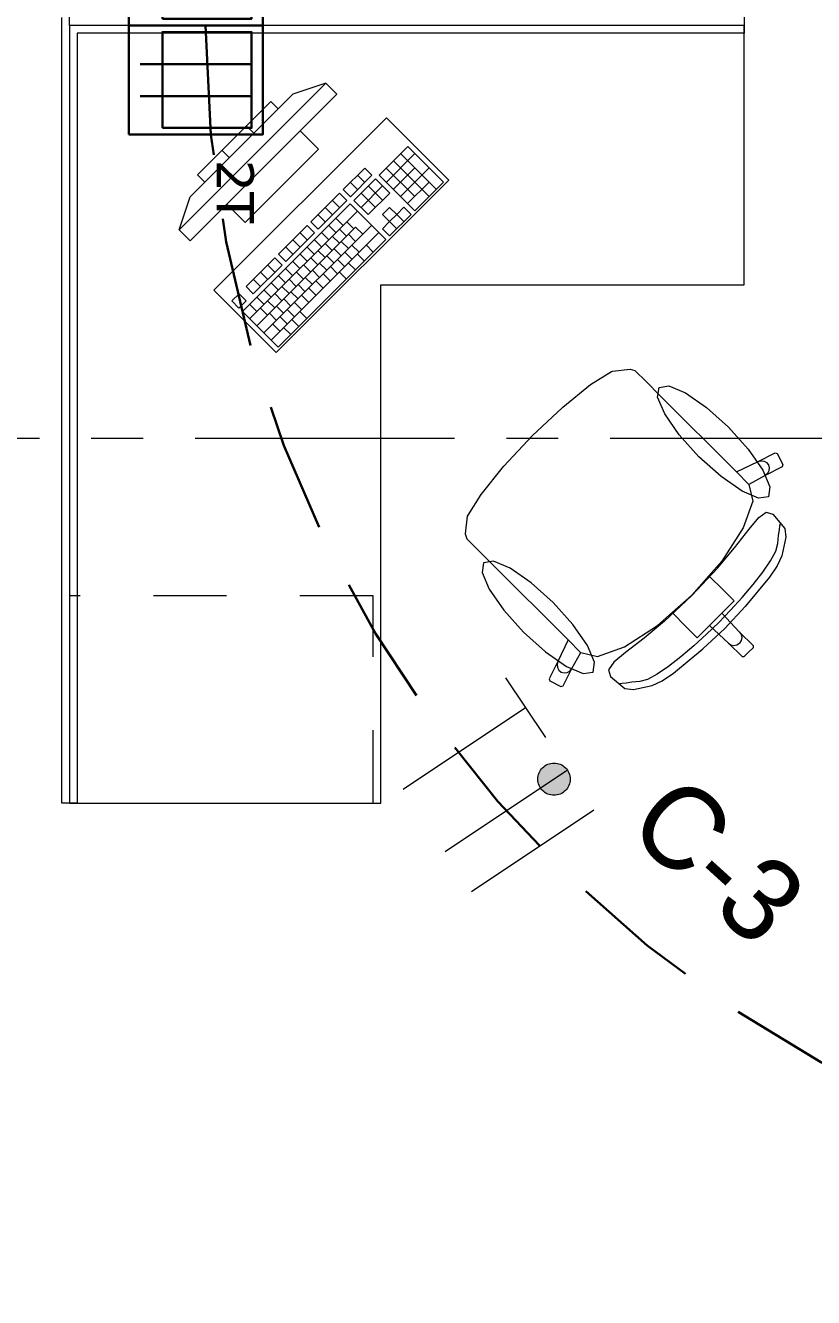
# Model space of a CAD drawing. Header units: inches. Extents: x -19 to 5698, y -728 to 92.
# Drawn here: x 21.14 to 22.658, y 32.75 to 35.203 of the extents above; entities that cross this region are included whole.
import ezdxf

# ---------------------------------------------------------------- set-up
doc = ezdxf.new("R2010")
doc.units = ezdxf.units.IN
doc.header["$MEASUREMENT"] = 0
for name, pattern in [('CONTINUA', [0]), ('HIDDEN', [0.375, 0.25, -0.125]), ('Punto & Raya', [0.65, 0.5, -0.075, 0, -0.075]), ('Rayas', [0.282222, 0.141111, -0.141111]), ('RAYITAS', [0.375, 0.25, -0.125])]:
    doc.linetypes.add(name, pattern=pattern)
doc.layers.get('0').update_dxf_attribs({"color": 61})
for name, color, linetype, lineweight in [('00 conduct tomacorr', 120, 'HIDDEN', 30), ('00 IE CKTO ILUMINACION', 3, 'Continuous', 50), ('T-TECHO-E', 150, 'Continuous', 20), ('TOMACORRIENTE', 22, 'RAYITAS', 9)]:
    doc.layers.add(name, color=color, linetype=linetype, lineweight=lineweight)
doc.layers.add('Interior - Mobiliario', color=7, linetype='Continuous')
doc.layers.add('Marcador - Secciones', color=7, linetype='Continuous')

# ---------------------------------------------------------------- blocks, each defined once
blk = doc.blocks.new('CAJA POP UP 6 MODULOS')
at = {"layer": '00 conduct tomacorr', "linetype": 'Continuous'}
for p, q in [((-0.095, -0.165), (-0.095, -0.0151)), ((-0.052, -0.165), (-0.052, -0.0151)), ((0.052, -0.165), (0.052, -0.0151)), ((0.095, -0.165), (0.095, -0.0151)), ((0, -0.165), (0, -0.18))]:
    blk.add_line(p, q, dxfattribs=at)
for points in [[(-0.147, 0), (0.147, 0), (0.147, -0.18), (-0.147, -0.18)], [(0, 0), (0.147, 0), (0.147, -0.18), (0, -0.18)]]:
    blk.add_lwpolyline(points, close=True, dxfattribs=at)
for points in [[(-0.138, -0.045), (-0.009, -0.045), (-0.009, -0.165), (-0.138, -0.165), (-0.138, -0.045)], [(0.009, -0.045), (0.138, -0.045), (0.138, -0.165), (0.009, -0.165), (0.009, -0.045)]]:
    blk.add_lwpolyline(points, dxfattribs=at)
at = {"color": 1, "insert": (-0.1807, -0.168), "char_height": 0.05, "attachment_point": 1, "rotation": 180}
blk.add_mtext_dynamic_manual_height_columns('{\\fVerdana|b0|i0|c0|p34;2T}', width=0.000481, gutter_width=0.1561, heights=[0], dxfattribs=at)
blk = doc.blocks.new('a')
at = {"layer": 'TOMACORRIENTE', "ltscale": 0.05}
h = blk.add_hatch(color=4, dxfattribs=at)
edge = h.paths.add_edge_path()
edge.add_arc((0, 0.0752), 0.0211, 0, 360)
at = {"layer": 'TOMACORRIENTE', "color": 4}
for p, q in [((-0.1455, 0.0963), (-0.0515, 0.0963)), ((-0.0985, 0.0963), (-0.0985, -0.0966)), ((0, 0.0963), (0, -0.0963)), ((0.0623, -0.0963), (0.0623, 0.0963))]:
    blk.add_line(p, q, dxfattribs=at)
blk.add_circle((0, 0.0752), 0.0211, dxfattribs=at)
blk = doc.blocks.new('CABLE 3FACE')
at = {"layer": 'T-TECHO-E', "rotation": 59.94170052614085}
blk.add_blockref('a', (0, 0), dxfattribs=at)

msp = doc.modelspace()

# ---------------------------------------------------------------- linework, layer by layer
at = {"layer": '00 conduct tomacorr'}
for centre, radius, start, end in [((23.7785, 35.211), 2.2918, 180.2092, 261.8608), ((26.5199, 30.1173), 4.1815, 137.3645, 179.7764)]:
    msp.add_arc(centre, radius, start, end, dxfattribs=at)
at = {"layer": 'Interior - Mobiliario', "color": 175, "linetype": 'Continuous', "lineweight": 13}
for p, q in [((21.2097, 35.1877), (21.2097, 35.2177)), ((22.5247, 35.2177), (22.5247, 35.1877)), ((21.2097, 33.7027), (21.2097, 35.1877)), ((21.2397, 35.1877), (21.2397, 33.7027)), ((22.5247, 35.1877), (21.2397, 35.1877)), ((21.7186, 35.0916), (21.4358, 34.8087)), ((21.7186, 35.0916), (21.655, 35.0703)), ((21.7398, 35.0703), (21.7186, 35.0916)), ((21.457, 34.7875), (21.7398, 35.0703)), ((21.457, 34.8724), (21.655, 35.0703)), ((21.6126, 35.0562), (21.4711, 34.9148)), ((21.6267, 35.0421), (21.6126, 35.0562)), ((21.4853, 34.9006), (21.6267, 35.0421)), ((21.5796, 34.9949), (21.5654, 35.0091)), ((21.6691, 34.9996), (21.5277, 34.8582)), ((21.7045, 34.9643), (21.6691, 34.9996)), ((21.5324, 34.9478), (21.5183, 34.9619)), ((21.5631, 34.8229), (21.7045, 34.9643)), ((21.8766, 34.9693), (21.8212, 34.9139)), ((21.8349, 34.9001), (21.8903, 34.9555)), ((21.9313, 34.8868), (21.8627, 34.9554)), ((21.9452, 34.9007), (21.8766, 34.9693)), ((21.9175, 34.873), (21.8489, 34.9416)), ((21.4711, 34.9148), (21.4853, 34.9006)), ((21.7937, 34.9275), (21.7522, 34.886)), ((21.7659, 34.8723), (21.8074, 34.9138)), ((21.8143, 34.9069), (21.7727, 34.8654)), ((21.7936, 34.8999), (21.7799, 34.9137)), ((21.8074, 34.9138), (21.7937, 34.9275)), ((21.8417, 34.8795), (21.8143, 34.9069)), ((21.8212, 34.9139), (21.8898, 34.8453)), ((21.8899, 34.8729), (21.8351, 34.9277)), ((21.8486, 34.8864), (21.8902, 34.928)), ((21.8623, 34.8727), (21.9177, 34.9281)), ((21.7522, 34.886), (21.7659, 34.8723)), ((21.7797, 34.8861), (21.766, 34.8998)), ((21.7865, 34.8517), (21.828, 34.8932)), ((21.8279, 34.8657), (21.8004, 34.8931)), ((21.8761, 34.859), (21.9176, 34.9005)), ((21.8898, 34.8453), (21.9452, 34.9007)), ((21.4358, 34.8087), (21.457, 34.8724)), ((21.5277, 34.8582), (21.5631, 34.8229)), ((21.7658, 34.8585), (21.5581, 34.6508)), ((21.7452, 34.879), (21.6899, 34.8237)), ((21.7036, 34.8099), (21.759, 34.8653)), ((21.7451, 34.8515), (21.7314, 34.8652)), ((21.759, 34.8653), (21.7452, 34.879)), ((21.8344, 34.7899), (21.7658, 34.8585)), ((21.7727, 34.8654), (21.8002, 34.838)), ((21.814, 34.8518), (21.7866, 34.8792)), ((21.8002, 34.838), (21.8417, 34.8795)), ((21.5718, 34.637), (21.7795, 34.8448)), ((21.7174, 34.8238), (21.7037, 34.8375)), ((21.7313, 34.8376), (21.7175, 34.8513)), ((21.8416, 34.8519), (21.8277, 34.8381)), ((21.8277, 34.8381), (21.8414, 34.8244)), ((21.8413, 34.7968), (21.8828, 34.8384)), ((21.8414, 34.8244), (21.8553, 34.8382)), ((21.8553, 34.8382), (21.8416, 34.8519)), ((21.8691, 34.8521), (21.8553, 34.8382)), ((21.869, 34.8245), (21.8553, 34.8382)), ((21.8828, 34.8384), (21.8691, 34.8521)), ((21.4358, 34.8087), (21.457, 34.7875)), ((21.5855, 34.6233), (21.7759, 34.8137)), ((21.5992, 34.6096), (21.807, 34.8173)), ((21.6829, 34.8167), (21.6275, 34.7613)), ((21.6966, 34.803), (21.6829, 34.8167)), ((21.6899, 34.8237), (21.7036, 34.8099)), ((21.738, 34.8032), (21.7243, 34.8169)), ((21.7518, 34.8171), (21.7381, 34.8308)), ((21.7586, 34.7964), (21.7449, 34.8101)), ((21.7725, 34.8103), (21.7588, 34.824)), ((21.7896, 34.8), (21.7759, 34.8137)), ((21.8414, 34.8244), (21.8276, 34.8105)), ((21.8276, 34.8105), (21.8413, 34.7968)), ((21.8552, 34.8107), (21.8414, 34.8244)), ((21.613, 34.5959), (21.8207, 34.8036)), ((21.6267, 34.5822), (21.8344, 34.7899)), ((21.6413, 34.7476), (21.6966, 34.803)), ((21.6689, 34.7753), (21.6552, 34.789)), ((21.6828, 34.7892), (21.6691, 34.8029)), ((21.7103, 34.7755), (21.6966, 34.7892)), ((21.7241, 34.7894), (21.7104, 34.8031)), ((21.7448, 34.7826), (21.7311, 34.7963)), ((21.762, 34.7723), (21.7482, 34.786)), ((21.7758, 34.7862), (21.7621, 34.7999)), ((21.6275, 34.7613), (21.6413, 34.7476)), ((21.6551, 34.7615), (21.6414, 34.7752)), ((21.6826, 34.7478), (21.6689, 34.7615)), ((21.6964, 34.7617), (21.6827, 34.7754)), ((21.7171, 34.7549), (21.7034, 34.7686)), ((21.7309, 34.7687), (21.7172, 34.7824)), ((21.7481, 34.7585), (21.7344, 34.7722)), ((21.7687, 34.7517), (21.755, 34.7654)), ((21.7826, 34.7655), (21.7689, 34.7792)), ((21.7928, 34.7484), (21.7791, 34.7621)), ((21.8101, 34.7657), (21.7964, 34.7794)), ((21.6206, 34.7544), (21.5652, 34.699)), ((21.5789, 34.6853), (21.6343, 34.7407)), ((21.6205, 34.7269), (21.6068, 34.7406)), ((21.6343, 34.7407), (21.6206, 34.7544)), ((21.6687, 34.734), (21.655, 34.7477)), ((21.6894, 34.7272), (21.6757, 34.7409)), ((21.7032, 34.741), (21.6895, 34.7547)), ((21.7204, 34.7308), (21.7067, 34.7445)), ((21.7343, 34.7446), (21.7205, 34.7583)), ((21.741, 34.724), (21.7273, 34.7377)), ((21.7549, 34.7378), (21.7412, 34.7516)), ((21.7755, 34.7311), (21.7618, 34.7448)), ((21.5928, 34.6992), (21.5791, 34.7129)), ((21.6066, 34.713), (21.5929, 34.7267)), ((21.6411, 34.7063), (21.6273, 34.72)), ((21.6549, 34.7201), (21.6412, 34.7338)), ((21.6617, 34.6995), (21.648, 34.7132)), ((21.6755, 34.7133), (21.6618, 34.7271)), ((21.6927, 34.7031), (21.679, 34.7168)), ((21.7066, 34.7169), (21.6928, 34.7306)), ((21.7272, 34.7101), (21.7135, 34.7239)), ((21.7582, 34.7137), (21.7445, 34.7275)), ((21.5652, 34.699), (21.5789, 34.6853)), ((21.6134, 34.6786), (21.5996, 34.6923)), ((21.6272, 34.6924), (21.6135, 34.7061)), ((21.634, 34.6718), (21.6203, 34.6855)), ((21.6478, 34.6856), (21.6341, 34.6994)), ((21.665, 34.6754), (21.6513, 34.6891)), ((21.6789, 34.6892), (21.6652, 34.703)), ((21.6995, 34.6825), (21.6858, 34.6962)), ((21.7134, 34.6963), (21.6996, 34.71)), ((21.5514, 34.6852), (21.5375, 34.6713)), ((21.5375, 34.6713), (21.5512, 34.6576)), ((21.5512, 34.6576), (21.5651, 34.6715)), ((21.5651, 34.6715), (21.5514, 34.6852)), ((21.5857, 34.6509), (21.5719, 34.6646)), ((21.5995, 34.6647), (21.5858, 34.6785)), ((21.6201, 34.658), (21.6064, 34.6717)), ((21.6373, 34.6477), (21.6236, 34.6614)), ((21.6512, 34.6615), (21.6375, 34.6753)), ((21.6718, 34.6548), (21.6581, 34.6685)), ((21.6857, 34.6686), (21.6719, 34.6823)), ((21.5581, 34.6508), (21.6267, 34.5822)), ((21.6063, 34.6441), (21.5926, 34.6578)), ((21.6235, 34.6339), (21.6098, 34.6476)), ((21.6441, 34.6271), (21.6304, 34.6408)), ((21.658, 34.6409), (21.6442, 34.6546)), ((21.6821, 34.6376), (21.6683, 34.6513)), ((21.6303, 34.6132), (21.6166, 34.6269)), ((21.6509, 34.6064), (21.6372, 34.6201)), ((21.6665, 34.622), (21.6528, 34.6357)), ((22.2711, 34.5361), (22.305, 34.5401)), ((22.305, 34.5401), (22.3143, 34.5373)), ((22.2289, 34.5103), (22.269, 34.5353)), ((22.269, 34.5353), (22.2711, 34.5361)), ((22.3143, 34.5373), (22.3363, 34.5153)), ((22.3363, 34.5153), (22.3618, 34.4898)), ((22.1753, 34.4668), (22.2289, 34.5103)), ((22.3618, 34.4898), (22.5096, 34.342)), ((22.1161, 34.4112), (22.1744, 34.4661)), ((22.1744, 34.4661), (22.1753, 34.4668)), ((22.1161, 34.4112), (22.0613, 34.3529)), ((22.5514, 34.3615), (22.5845, 34.3785)), ((22.5845, 34.3785), (22.5885, 34.3772)), ((22.5885, 34.3772), (22.5994, 34.3558)), ((22.0606, 34.3521), (22.017, 34.2984)), ((22.0613, 34.3529), (22.0606, 34.3521)), ((22.5096, 34.342), (22.5514, 34.3615)), ((22.5514, 34.3615), (22.5571, 34.3632)), ((22.5571, 34.3632), (22.5629, 34.3625)), ((22.5629, 34.3625), (22.568, 34.3596)), ((22.598, 34.3518), (22.5649, 34.3348)), ((22.568, 34.3596), (22.5716, 34.3551)), ((22.5724, 34.3436), (22.5695, 34.3385)), ((22.5716, 34.3551), (22.5731, 34.3494)), ((22.5731, 34.3494), (22.5724, 34.3436)), ((22.5994, 34.3558), (22.598, 34.3518)), ((22.5339, 34.3177), (22.5096, 34.342)), ((22.5649, 34.3348), (22.5339, 34.3175)), ((22.5339, 34.3177), (22.5339, 34.3175)), ((22.5695, 34.3385), (22.5649, 34.3348)), ((22.017, 34.2984), (21.9921, 34.2584)), ((22.5339, 34.3175), (22.5414, 34.2856)), ((22.5414, 34.2856), (22.523, 34.2336)), ((21.9912, 34.2562), (21.9872, 34.2223)), ((21.9921, 34.2584), (21.9912, 34.2562)), ((22.5342, 34.2316), (22.5528, 34.2538)), ((22.5528, 34.2538), (22.5671, 34.2639)), ((22.5671, 34.2639), (22.58, 34.2604)), ((22.58, 34.2604), (22.6032, 34.2326)), ((21.9872, 34.2223), (21.9901, 34.213)), ((22.523, 34.2336), (22.4817, 34.1698)), ((22.5062, 34.1954), (22.5342, 34.2316)), ((22.5907, 34.2191), (22.5928, 34.2298)), ((22.5928, 34.2298), (22.5936, 34.2379)), ((22.5936, 34.2379), (22.5944, 34.2424)), ((22.6032, 34.2326), (22.6051, 34.2158)), ((21.9901, 34.213), (22.012, 34.1911)), ((22.4735, 34.1561), (22.5062, 34.1954)), ((22.5857, 34.1889), (22.5896, 34.2037)), ((22.5896, 34.2037), (22.5907, 34.2191)), ((22.6051, 34.2158), (22.5973, 34.1797)), ((22.012, 34.1911), (22.0375, 34.1656)), ((22.5757, 34.1701), (22.5857, 34.1889)), ((22.5973, 34.1797), (22.5883, 34.1604)), ((22.0375, 34.1656), (22.1854, 34.0177)), ((22.424, 34.1033), (22.4735, 34.1561)), ((22.4817, 34.1698), (22.4569, 34.1416)), ((22.5423, 34.1244), (22.5609, 34.1482)), ((22.5609, 34.1482), (22.5757, 34.1701)), ((22.5883, 34.1604), (22.5734, 34.1388)), ((22.4569, 34.1416), (22.4236, 34.1038)), ((22.4569, 34.1416), (22.4843, 34.1143)), ((22.5211, 34.0997), (22.5423, 34.1244)), ((22.5734, 34.1388), (22.5266, 34.0821)), ((22.424, 34.1033), (22.3713, 34.0538)), ((22.3857, 34.0705), (22.4236, 34.1038)), ((22.4843, 34.1143), (22.5054, 34.0931)), ((22.4986, 34.0751), (22.5211, 34.0997)), ((22.4758, 34.0516), (22.4986, 34.0751)), ((22.5054, 34.0931), (22.4818, 34.0695)), ((22.5266, 34.0821), (22.4875, 34.0399)), ((22.3713, 34.0538), (22.332, 34.0211)), ((22.3576, 34.0457), (22.3857, 34.0705)), ((22.3857, 34.0705), (22.4131, 34.0431)), ((22.4758, 34.0516), (22.4523, 34.0288)), ((22.4579, 34.0456), (22.4698, 34.0575)), ((22.4818, 34.0695), (22.4698, 34.0575)), ((22.4818, 34.0695), (22.5158, 34.0329)), ((22.2938, 34.0043), (22.3576, 34.0457)), ((22.4131, 34.0431), (22.4343, 34.0219)), ((22.4523, 34.0288), (22.4277, 34.0062)), ((22.4343, 34.0219), (22.4579, 34.0456)), ((22.4453, 34.0007), (22.4875, 34.0399)), ((22.4579, 34.0456), (22.4944, 34.0116)), ((22.5158, 34.0329), (22.519, 34.0281)), ((22.5158, 34.0329), (22.5419, 34.0068)), ((22.519, 34.0281), (22.5201, 34.0223)), ((22.1854, 34.0177), (22.1658, 33.976)), ((22.2096, 33.9935), (22.1854, 34.0177)), ((22.2418, 33.986), (22.2938, 34.0043)), ((22.332, 34.0211), (22.2958, 33.9932)), ((22.3886, 33.9539), (22.4453, 34.0007)), ((22.4277, 34.0062), (22.4029, 33.9851)), ((22.4944, 34.0116), (22.4993, 34.0084)), ((22.4944, 34.0116), (22.5205, 33.9855)), ((22.4993, 34.0084), (22.505, 34.0072)), ((22.505, 34.0072), (22.5108, 34.0084)), ((22.5108, 34.0084), (22.5157, 34.0117)), ((22.5189, 34.0166), (22.5157, 34.0117)), ((22.5201, 34.0223), (22.5189, 34.0166)), ((22.5418, 34.0026), (22.5333, 33.9941)), ((22.5419, 34.0068), (22.5418, 34.0026)), ((22.1658, 33.976), (22.1488, 33.9428)), ((22.1658, 33.976), (22.1642, 33.9703)), ((22.1925, 33.9624), (22.2098, 33.9934)), ((22.2096, 33.9935), (22.2098, 33.9934)), ((22.2098, 33.9934), (22.2418, 33.986)), ((22.2735, 33.9746), (22.2635, 33.9602)), ((22.2958, 33.9932), (22.2735, 33.9746)), ((22.4029, 33.9851), (22.3791, 33.9665)), ((22.5205, 33.9855), (22.5248, 33.9855)), ((22.5248, 33.9855), (22.5333, 33.9941)), ((22.1642, 33.9703), (22.1649, 33.9645)), ((22.1649, 33.9645), (22.1677, 33.9594)), ((22.1677, 33.9594), (22.1723, 33.9558)), ((22.1723, 33.9558), (22.1779, 33.9542)), ((22.1756, 33.9293), (22.1925, 33.9624)), ((22.1779, 33.9542), (22.1838, 33.9549)), ((22.1838, 33.9549), (22.1889, 33.9578)), ((22.1889, 33.9578), (22.1925, 33.9624)), ((22.2635, 33.9602), (22.2669, 33.9473)), ((22.3573, 33.9516), (22.3384, 33.9417)), ((22.3791, 33.9665), (22.3573, 33.9516)), ((22.3669, 33.939), (22.3886, 33.9539)), ((22.1488, 33.9428), (22.1501, 33.9388)), ((22.1501, 33.9388), (22.1715, 33.928)), ((22.1715, 33.928), (22.1756, 33.9293)), ((22.2669, 33.9473), (22.2948, 33.9241)), ((22.2895, 33.9338), (22.285, 33.933)), ((22.2975, 33.9346), (22.2895, 33.9338)), ((22.3083, 33.9366), (22.2975, 33.9346)), ((22.3237, 33.9378), (22.3083, 33.9366)), ((22.3115, 33.9223), (22.3477, 33.93)), ((22.3384, 33.9417), (22.3237, 33.9378)), ((22.3477, 33.93), (22.3669, 33.939)), ((22.2948, 33.9241), (22.3115, 33.9223)), ((21.2397, 33.7027), (21.2097, 33.7027))]:
    msp.add_line(p, q, dxfattribs=at)
at = {"layer": 'Interior - Mobiliario', "color": 175, "linetype": 'Rayas', "lineweight": 13}
for p, q in [((21.8097, 34.1027), (21.2247, 34.1027)), ((21.8097, 33.7027), (21.8097, 34.1027))]:
    msp.add_line(p, q, dxfattribs=at)
at = {"layer": 'Interior - Mobiliario', "color": 175, "linetype": 'Continuous', "lineweight": 13, "flags": 128}
for points in [[(21.2247, 35.2027), (21.2247, 36.7027), (21.8247, 36.7027), (21.8247, 35.7027), (22.5247, 35.7027), (22.5247, 35.2027)], [(21.2247, 35.2027), (21.2247, 33.7027), (21.8247, 33.7027), (21.8247, 34.7027), (22.5247, 34.7027), (22.5247, 35.2027)], [(21.503, 34.692), (21.6232, 34.5718), (21.9555, 34.9042), (21.8353, 35.0244)], [(22.4945, 34.4277), (22.5327, 34.3853), (22.5607, 34.3449), (22.5743, 34.3128), (22.5714, 34.2939), (22.5525, 34.291), (22.5205, 34.3046), (22.4801, 34.3327), (22.4376, 34.3708), (22.3995, 34.4133), (22.3715, 34.4537), (22.3578, 34.4857), (22.3607, 34.5046), (22.3796, 34.5075), (22.4117, 34.4939), (22.4521, 34.4659)], [(22.0996, 34.0328), (22.1421, 33.9947), (22.1825, 33.9666), (22.2145, 33.953), (22.2334, 33.9559), (22.2363, 33.9748), (22.2227, 34.0069), (22.1947, 34.0472), (22.1565, 34.0897), (22.1141, 34.1279), (22.0737, 34.1559), (22.0416, 34.1695), (22.0227, 34.1666), (22.0198, 34.1477), (22.0334, 34.1156), (22.0615, 34.0753)]]:
    msp.add_lwpolyline(points, close=True, dxfattribs=at)
at = {"layer": 'Marcador - Secciones', "color": 251, "linetype": 'Punto & Raya', "lineweight": 13, "true_color": 0x636466}
msp.add_line((4.6666, 34.4067), (55.9402, 34.4067), dxfattribs=at)

# ---------------------------------------------------------------- block references
at = {"layer": '00 conduct tomacorr'}
for name, p, xscale, yscale, zscale, rotation in [('CAJA POP UP 6 MODULOS', (21.3392, 35.2027), 1.432830642179531, 1.432830642179531, 1.432830642179531, 89.99999999999997), ('CABLE 3FACE', (22.0662, 33.6877), 1.47256122672843, 1.47256122672843, 1.47256122672843, 243.8280973359731)]:
    msp.add_blockref(name, p, dxfattribs=dict(at, xscale=xscale, yscale=yscale, zscale=zscale, rotation=rotation))

# ---------------------------------------------------------------- texts
at = {"layer": '00 IE CKTO ILUMINACION', "color": 4, "linetype": 'CONTINUA', "lineweight": 15}
msp.add_text('C-3', height=0.15962, rotation=317.7318, dxfattribs=at).set_placement((22.2937, 33.6503, 0))

doc.saveas('drawing.dxf')
